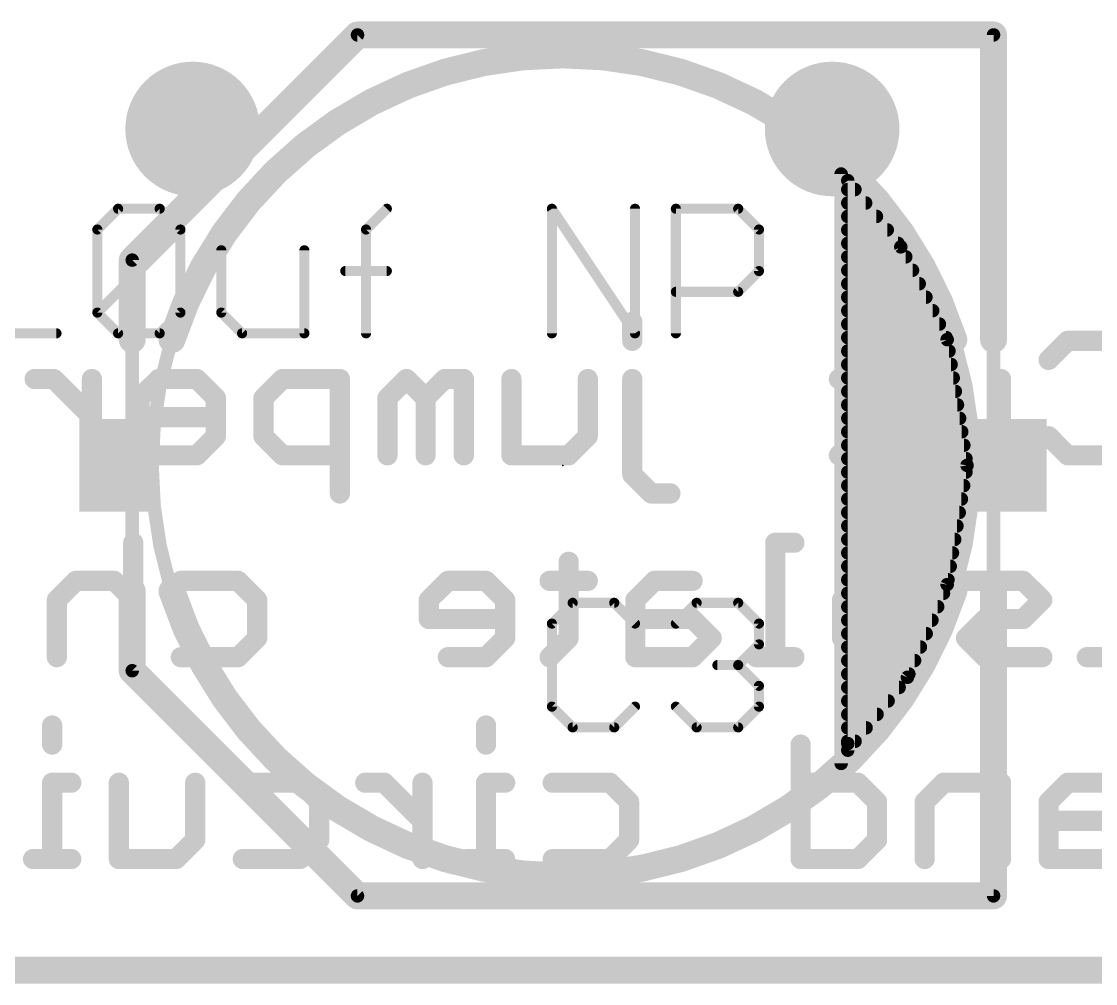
# Model space of a CAD drawing. Extents: x -8 to 103, y -21 to 29.
# Drawn here: x 10.9 to 19.01, y -0.1 to 7.16 of the extents above; entities that cross this region are included whole.
import ezdxf

# ---------------------------------------------------------------- set-up
doc = ezdxf.new("R2010")
doc.units = 0
for name, color, linetype in [('18', 110, 'CONTINUOUS'), ('20', 53, 'CONTINUOUS'), ('21', 41, 'CONTINUOUS'), ('22', 40, 'CONTINUOUS'), ('23', 53, 'CONTINUOUS'), ('25', 253, 'CONTINUOUS'), ('27', 253, 'CONTINUOUS'), ('51', 53, 'CONTINUOUS')]:
    doc.layers.add(name, color=color, linetype=linetype)

# ---------------------------------------------------------------- blocks, each defined once
blk = doc.blocks.new('RECT')
blk.add_solid([(-0.5, -0.5), (0.5, -0.5), (-0.5, 0.5), (0.5, 0.5)])
blk = doc.blocks.new('ROUNDV')
at = {"const_width": 0.5}
blk.add_lwpolyline([(0, -0.25, 1), (0, 0.25, 1), (0, -0.25)], format="xyb", dxfattribs=at)

msp = doc.modelspace()

# ---------------------------------------------------------------- linework, layer by layer
at = {"layer": '20', "const_width": 0.2032}
msp.add_lwpolyline([(0, 0), (45.72, 0)], dxfattribs=at)
at = {"layer": '21', "const_width": 0.2032}
for points in [[(11.736, 5.36), (13.436, 7.06)], [(13.436, 7.06), (18.236, 7.06)], [(18.236, 7.06), (18.236, 4.76)], [(11.736, 4.76), (11.736, 5.36)], [(11.736, 2.26), (11.736, 2.86)], [(18.236, 2.86), (18.236, 0.56)], [(13.436, 0.56), (11.736, 2.26)], [(18.236, 0.56), (13.436, 0.56)]]:
    msp.add_lwpolyline(points, dxfattribs=at)
at = {"layer": '21'}
for points, const_width in [([(13.436, 7.1108, 1), (13.436, 7.0092)], 0.1016), ([(13.4719, 7.0241, 1), (13.4001, 7.0959)], 0.1016), ([(18.2868, 7.06, 1), (18.1852, 7.06)], 0.1016), ([(18.236, 7.0092, 1), (18.236, 7.1108)], 0.1016), ([(17.936, 4.76, 0.7285), (12.036, 4.76)], 0.2032), ([(11.7868, 5.36, 1), (11.6852, 5.36)], 0.1016), ([(11.7001, 5.3959, 1), (11.7719, 5.3241)], 0.1016), ([(11.6852, 4.76, 1), (11.7868, 4.76)], 0.1016), ([(11.9876, 4.7756, 1), (12.0844, 4.7444)], 0.1016), ([(17.8876, 4.7444, 1), (17.9844, 4.7756)], 0.1016), ([(18.1852, 4.76, 1), (18.2868, 4.76)], 0.1016), ([(11.7868, 2.86, 1), (11.6852, 2.86)], 0.1016), ([(12.0844, 2.8756, 1), (11.9876, 2.8444)], 0.1016), ([(12.036, 2.86, 0.7285), (17.936, 2.86)], 0.2032), ([(17.9844, 2.8444, 1), (17.8876, 2.8756)], 0.1016), ([(18.2868, 2.86, 1), (18.1852, 2.86)], 0.1016), ([(11.7719, 2.2959, 1), (11.7001, 2.2241)], 0.1016), ([(11.6852, 2.26, 1), (11.7868, 2.26)], 0.1016), ([(13.436, 0.6108, 1), (13.436, 0.5092)], 0.1016), ([(18.236, 0.5092, 1), (18.236, 0.6108)], 0.1016), ([(13.4001, 0.5241, 1), (13.4719, 0.5959)], 0.1016), ([(18.1852, 0.56, 1), (18.2868, 0.56)], 0.1016)]:
    msp.add_lwpolyline(points, format="xyb", dxfattribs=dict(at, const_width=const_width))
at = {"layer": '22', "const_width": 0.1524}
for points in [[(15.5095, 4.8946), (15.5095, 4.7505)], [(18.6516, 4.6065), (18.7956, 4.7505)], [(18.7956, 4.7505), (19.0837, 4.7505)], [(17.2127, 4.6065), (17.2127, 4.0303)], [(11.1437, 4.4624), (10.9996, 4.4624)], [(11.4318, 4.1743), (11.1437, 4.4624)], [(11.4318, 3.8862), (11.4318, 4.4624)], [(11.9352, 4.4624), (11.7911, 4.3184)], [(12.2233, 4.4624), (11.9352, 4.4624)], [(12.3673, 4.3184), (12.2233, 4.4624)], [(12.8707, 4.4624), (12.7266, 4.3184)], [(13.3029, 4.4624), (12.8707, 4.4624)], [(13.3029, 3.5981), (13.3029, 4.4624)], [(13.8062, 4.4624), (13.6621, 4.3184)], [(13.9503, 4.3184), (13.8062, 4.4624)], [(14.0943, 4.4624), (13.9503, 4.3184)], [(14.2384, 4.4624), (14.0943, 4.4624)], [(14.2384, 3.8862), (14.2384, 4.4624)], [(14.5977, 3.8862), (14.5977, 4.4624)], [(15.1739, 4.4624), (15.1739, 4.0303)], [(15.5095, 3.7421), (15.5095, 4.4624)], [(17.3568, 4.4624), (17.0687, 4.4624)], [(17.7161, 3.8862), (17.7161, 4.4624)], [(18.2923, 4.4624), (18.2923, 4.0303)], [(11.7911, 4.3184), (11.7911, 4.1743)], [(12.3673, 4.0303), (12.3673, 4.3184)], [(12.7266, 4.3184), (12.7266, 4.0303)], [(13.6621, 4.3184), (13.6621, 3.8862)], [(13.9503, 4.3184), (13.9503, 3.8862)], [(11.7911, 4.1743), (12.3673, 4.1743)], [(12.2233, 3.8862), (12.3673, 4.0303)], [(12.7266, 4.0303), (12.8707, 3.8862)], [(15.1739, 4.0303), (15.0298, 3.8862)], [(17.2127, 4.0303), (17.0687, 3.8862)], [(18.2923, 4.0303), (18.1482, 3.8862)], [(18.7956, 3.8862), (18.6516, 4.0303)], [(11.9352, 3.8862), (12.2233, 3.8862)], [(12.8707, 3.8862), (13.3029, 3.8862)], [(15.0298, 3.8862), (14.5977, 3.8862)], [(18.1482, 3.8862), (17.7161, 3.8862)], [(19.0837, 3.8862), (18.7956, 3.8862)], [(15.6535, 3.5981), (15.5095, 3.7421)], [(15.7976, 3.5981), (15.6535, 3.5981)], [(11.7437, 3.2265), (11.7437, 2.3622)], [(16.7331, 3.2265), (16.589, 3.2265)], [(16.589, 3.2265), (16.589, 2.3622)], [(15.0298, 3.0825), (15.0298, 2.5063)], [(11.3115, 2.9384), (11.1674, 2.7944)], [(11.5996, 2.9384), (11.3115, 2.9384)], [(11.7437, 2.7944), (11.5996, 2.9384)], [(12.1029, 2.9384), (12.5351, 2.9384)], [(12.5351, 2.9384), (12.6792, 2.7944)], [(14.118, 2.9384), (13.974, 2.7944)], [(14.4062, 2.9384), (14.118, 2.9384)], [(14.5502, 2.7944), (14.4062, 2.9384)], [(15.1739, 2.9384), (14.8858, 2.9384)], [(15.6772, 2.9384), (15.5332, 2.7944)], [(15.9654, 2.9384), (15.6772, 2.9384)], [(17.0924, 2.7944), (17.2364, 2.9384)], [(17.2364, 2.9384), (17.5245, 2.9384)], [(17.5245, 2.9384), (17.6686, 2.7944)], [(18.4601, 2.9384), (18.0279, 2.9384)], [(18.6041, 2.7944), (18.4601, 2.9384)], [(11.1674, 2.7944), (11.1674, 2.3622)], [(12.6792, 2.7944), (12.6792, 2.5063)], [(13.974, 2.7944), (13.974, 2.6503)], [(14.5502, 2.5063), (14.5502, 2.7944)], [(15.5332, 2.7944), (15.5332, 2.3622)], [(17.0924, 2.5063), (17.0924, 2.7944)], [(17.6686, 2.7944), (17.6686, 2.5063)], [(18.4601, 2.6503), (18.6041, 2.7944)], [(13.974, 2.6503), (14.5502, 2.6503)], [(15.9654, 2.6503), (15.5332, 2.6503)], [(16.1094, 2.5063), (15.9654, 2.6503)], [(18.0279, 2.5063), (18.172, 2.6503)], [(18.172, 2.6503), (18.4601, 2.6503)], [(12.6792, 2.5063), (12.5351, 2.3622)], [(14.4062, 2.3622), (14.5502, 2.5063)], [(15.0298, 2.5063), (14.8858, 2.3622)], [(15.9654, 2.3622), (16.1094, 2.5063)], [(17.2364, 2.3622), (17.0924, 2.5063)], [(17.6686, 2.5063), (17.5245, 2.3622)], [(18.172, 2.3622), (18.0279, 2.5063)], [(12.5351, 2.3622), (12.1029, 2.3622)], [(14.118, 2.3622), (14.4062, 2.3622)], [(15.5332, 2.3622), (15.9654, 2.3622)], [(16.7331, 2.3622), (16.445, 2.3622)], [(17.5245, 2.3622), (17.2364, 2.3622)], [(18.6041, 2.3622), (18.172, 2.3622)], [(19.2278, 2.3622), (18.9397, 2.3622)], [(11.1318, 1.8466), (11.1318, 1.7025)], [(14.4062, 1.8466), (14.4062, 1.7025)], [(16.7805, 1.7025), (16.7805, 0.8382)], [(11.2759, 1.4144), (11.1318, 1.4144)], [(11.1318, 1.4144), (11.1318, 0.8382)], [(11.6352, 0.8382), (11.6352, 1.4144)], [(12.2114, 1.4144), (12.2114, 0.9823)], [(12.5707, 1.4144), (13.0029, 1.4144)], [(13.0029, 1.4144), (13.1469, 1.2704)], [(13.6384, 1.4144), (13.4944, 1.4144)], [(13.9265, 1.1263), (13.6384, 1.4144)], [(13.9265, 0.8382), (13.9265, 1.4144)], [(14.5502, 1.4144), (14.4062, 1.4144)], [(14.4062, 1.4144), (14.4062, 0.8382)], [(14.9095, 1.4144), (15.3417, 1.4144)], [(15.3417, 1.4144), (15.4857, 1.2704)], [(17.2127, 1.4144), (16.7805, 1.4144)], [(17.3568, 1.2704), (17.2127, 1.4144)], [(17.8601, 1.4144), (17.7161, 1.2704)], [(18.2923, 1.4144), (17.8601, 1.4144)], [(18.2923, 0.8382), (18.2923, 1.4144)], [(18.7956, 1.4144), (18.6516, 1.2704)], [(19.0837, 1.4144), (18.7956, 1.4144)], [(13.1469, 1.2704), (13.1469, 0.9823)], [(15.4857, 1.2704), (15.4857, 0.9823)], [(17.3568, 0.9823), (17.3568, 1.2704)], [(17.7161, 1.2704), (17.7161, 0.8382)], [(18.6516, 1.2704), (18.6516, 0.8382)], [(19.0837, 1.1263), (18.6516, 1.1263)], [(12.2114, 0.9823), (12.0674, 0.8382)], [(13.1469, 0.9823), (13.0029, 0.8382)], [(15.4857, 0.9823), (15.3417, 0.8382)], [(17.2127, 0.8382), (17.3568, 0.9823)], [(11.2759, 0.8382), (10.9878, 0.8382)], [(12.0674, 0.8382), (11.6352, 0.8382)], [(13.0029, 0.8382), (12.5707, 0.8382)], [(14.5502, 0.8382), (14.2621, 0.8382)], [(15.3417, 0.8382), (14.9095, 0.8382)], [(16.7805, 0.8382), (17.2127, 0.8382)], [(18.6516, 0.8382), (19.0837, 0.8382)]]:
    msp.add_lwpolyline(points, dxfattribs=at)
at = {"layer": '22', "const_width": 0.0762}
for points in [[(15.5476, 4.8946, 1), (15.4714, 4.8946)], [(15.4714, 4.7505, 1), (15.5476, 4.7505)], [(18.7956, 4.7886, 1), (18.7956, 4.7124)], [(18.8226, 4.7236, 1), (18.7687, 4.7775)], [(17.2508, 4.6065, 1), (17.1746, 4.6065)], [(18.6246, 4.6334, 1), (18.6785, 4.5795)], [(10.9996, 4.5005, 1), (10.9996, 4.4243)], [(11.1706, 4.4894, 1), (11.1168, 4.4355)], [(11.1437, 4.4243, 1), (11.1437, 4.5005)], [(11.4699, 4.4624, 1), (11.3937, 4.4624)], [(11.9352, 4.5005, 1), (11.9352, 4.4243)], [(11.9621, 4.4355, 1), (11.9082, 4.4894)], [(12.2502, 4.4894, 1), (12.1963, 4.4355)], [(12.2233, 4.4243, 1), (12.2233, 4.5005)], [(12.8707, 4.5005, 1), (12.8707, 4.4243)], [(12.8976, 4.4355, 1), (12.8437, 4.4894)], [(13.341, 4.4624, 1), (13.2648, 4.4624)], [(13.3029, 4.4243, 1), (13.3029, 4.5005)], [(13.8331, 4.4894, 1), (13.7793, 4.4355)], [(13.8331, 4.4355, 1), (13.7793, 4.4894)], [(14.0943, 4.5005, 1), (14.0943, 4.4243)], [(14.1213, 4.4355, 1), (14.0674, 4.4894)], [(14.2765, 4.4624, 1), (14.2003, 4.4624)], [(14.2384, 4.4243, 1), (14.2384, 4.5005)], [(14.6358, 4.4624, 1), (14.5596, 4.4624)], [(15.212, 4.4624, 1), (15.1358, 4.4624)], [(15.5476, 4.4624, 1), (15.4714, 4.4624)], [(17.0687, 4.5005, 1), (17.0687, 4.4243)], [(17.3568, 4.4243, 1), (17.3568, 4.5005)], [(17.7542, 4.4624, 1), (17.678, 4.4624)], [(18.3304, 4.4624, 1), (18.2542, 4.4624)], [(11.8292, 4.3184, 1), (11.753, 4.3184)], [(11.7642, 4.3453, 1), (11.818, 4.2914)], [(12.4054, 4.3184, 1), (12.3292, 4.3184)], [(12.3404, 4.2914, 1), (12.3943, 4.3453)], [(12.7647, 4.3184, 1), (12.6885, 4.3184)], [(12.6997, 4.3453, 1), (12.7536, 4.2914)], [(13.7002, 4.3184, 1), (13.624, 4.3184)], [(13.6352, 4.3453, 1), (13.6891, 4.2914)], [(13.9233, 4.3453, 1), (13.9772, 4.2914)], [(13.9884, 4.3184, 1), (13.9122, 4.3184)], [(13.9233, 4.2914, 1), (13.9772, 4.3453)], [(11.4049, 4.1474, 1), (11.4588, 4.2013)], [(11.7911, 4.2124, 1), (11.7911, 4.1362)], [(12.3673, 4.1362, 1), (12.3673, 4.2124)], [(11.753, 4.1743, 1), (11.8292, 4.1743)], [(12.3292, 4.0303, 1), (12.4054, 4.0303)], [(12.3943, 4.0033, 1), (12.3404, 4.0572)], [(12.7536, 4.0572, 1), (12.6997, 4.0033)], [(12.6885, 4.0303, 1), (12.7647, 4.0303)], [(15.1358, 4.0303, 1), (15.212, 4.0303)], [(15.2008, 4.0033, 1), (15.1469, 4.0572)], [(17.1746, 4.0303, 1), (17.2508, 4.0303)], [(17.2396, 4.0033, 1), (17.1858, 4.0572)], [(18.2542, 4.0303, 1), (18.3304, 4.0303)], [(18.3192, 4.0033, 1), (18.2653, 4.0572)], [(18.6785, 4.0572, 1), (18.6246, 4.0033)], [(11.3937, 3.8862, 1), (11.4699, 3.8862)], [(11.9352, 3.9243, 1), (11.9352, 3.8481)], [(12.1963, 3.9131, 1), (12.2502, 3.8593)], [(12.2233, 3.8481, 1), (12.2233, 3.9243)], [(12.8707, 3.9243, 1), (12.8707, 3.8481)], [(12.8437, 3.8593, 1), (12.8976, 3.9131)], [(13.3029, 3.8481, 1), (13.3029, 3.9243)], [(13.624, 3.8862, 1), (13.7002, 3.8862)], [(13.9122, 3.8862, 1), (13.9884, 3.8862)], [(14.2003, 3.8862, 1), (14.2765, 3.8862)], [(14.5977, 3.9243, 1), (14.5977, 3.8481)], [(14.5596, 3.8862, 1), (14.6358, 3.8862)], [(15.0029, 3.9131, 1), (15.0568, 3.8593)], [(15.0298, 3.8481, 1), (15.0298, 3.9243)], [(17.0417, 3.9131, 1), (17.0956, 3.8593)], [(17.7161, 3.9243, 1), (17.7161, 3.8481)], [(17.678, 3.8862, 1), (17.7542, 3.8862)], [(18.1213, 3.9131, 1), (18.1752, 3.8593)], [(18.1482, 3.8481, 1), (18.1482, 3.9243)], [(18.7956, 3.9243, 1), (18.7956, 3.8481)], [(18.7687, 3.8593, 1), (18.8226, 3.9131)], [(15.5364, 3.7691, 1), (15.4825, 3.7152)], [(15.4714, 3.7421, 1), (15.5476, 3.7421)], [(15.6535, 3.6362, 1), (15.6535, 3.56)], [(15.6266, 3.5711, 1), (15.6805, 3.625)], [(15.7976, 3.56, 1), (15.7976, 3.6362)], [(13.2648, 3.5981, 1), (13.341, 3.5981)], [(11.7818, 3.2265, 1), (11.7056, 3.2265)], [(16.589, 3.2646, 1), (16.589, 3.1884)], [(16.6271, 3.2265, 1), (16.5509, 3.2265)], [(16.7331, 3.1884, 1), (16.7331, 3.2646)], [(15.0679, 3.0825, 1), (14.9917, 3.0825)], [(11.3115, 2.9765, 1), (11.3115, 2.9003)], [(11.3384, 2.9115, 1), (11.2845, 2.9654)], [(11.6265, 2.9654, 1), (11.5727, 2.9115)], [(11.5996, 2.9003, 1), (11.5996, 2.9765)], [(12.1029, 2.9765, 1), (12.1029, 2.9003)], [(12.5621, 2.9654, 1), (12.5082, 2.9115)], [(12.5351, 2.9003, 1), (12.5351, 2.9765)], [(14.118, 2.9765, 1), (14.118, 2.9003)], [(14.145, 2.9115, 1), (14.0911, 2.9654)], [(14.4331, 2.9654, 1), (14.3792, 2.9115)], [(14.4062, 2.9003, 1), (14.4062, 2.9765)], [(14.8858, 2.9765, 1), (14.8858, 2.9003)], [(15.1739, 2.9003, 1), (15.1739, 2.9765)], [(15.6772, 2.9765, 1), (15.6772, 2.9003)], [(15.7042, 2.9115, 1), (15.6503, 2.9654)], [(15.9654, 2.9003, 1), (15.9654, 2.9765)], [(17.2364, 2.9765, 1), (17.2364, 2.9003)], [(17.2634, 2.9115, 1), (17.2095, 2.9654)], [(17.5515, 2.9654, 1), (17.4976, 2.9115)], [(17.5245, 2.9003, 1), (17.5245, 2.9765)], [(18.0279, 2.9765, 1), (18.0279, 2.9003)], [(18.487, 2.9654, 1), (18.4331, 2.9115)], [(18.4601, 2.9003, 1), (18.4601, 2.9765)], [(11.2055, 2.7944, 1), (11.1293, 2.7944)], [(11.1405, 2.8213, 1), (11.1944, 2.7674)], [(11.7167, 2.7674, 1), (11.7706, 2.8213)], [(12.7173, 2.7944, 1), (12.6411, 2.7944)], [(12.6522, 2.7674, 1), (12.7061, 2.8213)], [(13.947, 2.8213, 1), (14.0009, 2.7674)], [(14.0121, 2.7944, 1), (13.9359, 2.7944)], [(14.5883, 2.7944, 1), (14.5121, 2.7944)], [(14.5233, 2.7674, 1), (14.5772, 2.8213)], [(15.5062, 2.8213, 1), (15.5601, 2.7674)], [(15.5713, 2.7944, 1), (15.4951, 2.7944)], [(17.0654, 2.8213, 1), (17.1193, 2.7674)], [(17.1305, 2.7944, 1), (17.0543, 2.7944)], [(17.7067, 2.7944, 1), (17.6305, 2.7944)], [(17.6417, 2.7674, 1), (17.6955, 2.8213)], [(18.6311, 2.7674, 1), (18.5772, 2.8213)], [(18.5772, 2.7674, 1), (18.6311, 2.8213)], [(13.974, 2.6884, 1), (13.974, 2.6122)], [(13.9359, 2.6503, 1), (14.0121, 2.6503)], [(14.5502, 2.6122, 1), (14.5502, 2.6884)], [(15.5332, 2.6884, 1), (15.5332, 2.6122)], [(15.9923, 2.6773, 1), (15.9384, 2.6234)], [(15.9654, 2.6122, 1), (15.9654, 2.6884)], [(18.172, 2.6884, 1), (18.172, 2.6122)], [(18.1989, 2.6234, 1), (18.145, 2.6773)], [(18.4331, 2.6773, 1), (18.487, 2.6234)], [(18.4601, 2.6122, 1), (18.4601, 2.6884)], [(12.6411, 2.5063, 1), (12.7173, 2.5063)], [(12.7061, 2.4793, 1), (12.6522, 2.5332)], [(14.5121, 2.5063, 1), (14.5883, 2.5063)], [(14.5772, 2.4793, 1), (14.5233, 2.5332)], [(14.9917, 2.5063, 1), (15.0679, 2.5063)], [(15.0568, 2.4793, 1), (15.0029, 2.5332)], [(16.1363, 2.4793, 1), (16.0825, 2.5332)], [(16.0825, 2.4793, 1), (16.1363, 2.5332)], [(17.1193, 2.5332, 1), (17.0654, 2.4793)], [(17.0543, 2.5063, 1), (17.1305, 2.5063)], [(17.6305, 2.5063, 1), (17.7067, 2.5063)], [(17.6955, 2.4793, 1), (17.6417, 2.5332)], [(18.0548, 2.5332, 1), (18.001, 2.4793)], [(18.001, 2.5332, 1), (18.0548, 2.4793)], [(12.1029, 2.4003, 1), (12.1029, 2.3241)], [(12.5351, 2.3241, 1), (12.5351, 2.4003)], [(14.118, 2.4003, 1), (14.118, 2.3241)], [(14.4062, 2.3241, 1), (14.4062, 2.4003)], [(15.5332, 2.4003, 1), (15.5332, 2.3241)], [(15.9654, 2.3241, 1), (15.9654, 2.4003)], [(16.445, 2.4003, 1), (16.445, 2.3241)], [(16.7331, 2.3241, 1), (16.7331, 2.4003)], [(17.2364, 2.4003, 1), (17.2364, 2.3241)], [(17.5245, 2.3241, 1), (17.5245, 2.4003)], [(18.172, 2.4003, 1), (18.172, 2.3241)], [(18.6041, 2.3241, 1), (18.6041, 2.4003)], [(18.9397, 2.4003, 1), (18.9397, 2.3241)], [(11.1293, 2.3622, 1), (11.2055, 2.3622)], [(11.7056, 2.3622, 1), (11.7818, 2.3622)], [(12.5082, 2.3891, 1), (12.5621, 2.3353)], [(14.3792, 2.3891, 1), (14.4331, 2.3353)], [(14.8588, 2.3891, 1), (14.9127, 2.3353)], [(15.4951, 2.3622, 1), (15.5713, 2.3622)], [(15.9384, 2.3891, 1), (15.9923, 2.3353)], [(16.5509, 2.3622, 1), (16.6271, 2.3622)], [(17.2095, 2.3353, 1), (17.2634, 2.3891)], [(17.4976, 2.3891, 1), (17.5515, 2.3353)], [(18.145, 2.3353, 1), (18.1989, 2.3891)], [(11.1699, 1.8466, 1), (11.0937, 1.8466)], [(14.4443, 1.8466, 1), (14.3681, 1.8466)], [(11.0937, 1.7025, 1), (11.1699, 1.7025)], [(14.3681, 1.7025, 1), (14.4443, 1.7025)], [(16.8186, 1.7025, 1), (16.7424, 1.7025)], [(11.1318, 1.4525, 1), (11.1318, 1.3763)], [(11.1699, 1.4144, 1), (11.0937, 1.4144)], [(11.2759, 1.3763, 1), (11.2759, 1.4525)], [(11.6733, 1.4144, 1), (11.5971, 1.4144)], [(12.2495, 1.4144, 1), (12.1733, 1.4144)], [(12.5707, 1.4525, 1), (12.5707, 1.3763)], [(13.0298, 1.4414, 1), (12.9759, 1.3875)], [(13.0029, 1.3763, 1), (13.0029, 1.4525)], [(13.4944, 1.4525, 1), (13.4944, 1.3763)], [(13.6654, 1.4414, 1), (13.6115, 1.3875)], [(13.6384, 1.3763, 1), (13.6384, 1.4525)], [(13.9646, 1.4144, 1), (13.8884, 1.4144)], [(14.4062, 1.4525, 1), (14.4062, 1.3763)], [(14.4443, 1.4144, 1), (14.3681, 1.4144)], [(14.5502, 1.3763, 1), (14.5502, 1.4525)], [(14.9095, 1.4525, 1), (14.9095, 1.3763)], [(15.3686, 1.4414, 1), (15.3147, 1.3875)], [(15.3417, 1.3763, 1), (15.3417, 1.4525)], [(16.7805, 1.4525, 1), (16.7805, 1.3763)], [(17.2396, 1.4414, 1), (17.1858, 1.3875)], [(17.2127, 1.3763, 1), (17.2127, 1.4525)], [(17.8601, 1.4525, 1), (17.8601, 1.3763)], [(17.8871, 1.3875, 1), (17.8332, 1.4414)], [(18.3304, 1.4144, 1), (18.2542, 1.4144)], [(18.2923, 1.3763, 1), (18.2923, 1.4525)], [(18.7956, 1.4525, 1), (18.7956, 1.3763)], [(18.8226, 1.3875, 1), (18.7687, 1.4414)], [(13.185, 1.2704, 1), (13.1088, 1.2704)], [(13.12, 1.2434, 1), (13.1739, 1.2973)], [(15.5238, 1.2704, 1), (15.4476, 1.2704)], [(15.4588, 1.2434, 1), (15.5127, 1.2973)], [(17.3949, 1.2704, 1), (17.3187, 1.2704)], [(17.3298, 1.2434, 1), (17.3837, 1.2973)], [(17.6891, 1.2973, 1), (17.743, 1.2434)], [(17.7542, 1.2704, 1), (17.678, 1.2704)], [(18.6246, 1.2973, 1), (18.6785, 1.2434)], [(18.6897, 1.2704, 1), (18.6135, 1.2704)], [(13.8996, 1.0994, 1), (13.9535, 1.1533)], [(18.6516, 1.1644, 1), (18.6516, 1.0882)], [(12.2384, 0.9553, 1), (12.1845, 1.0092)], [(13.1739, 0.9553, 1), (13.12, 1.0092)], [(15.5127, 0.9553, 1), (15.4588, 1.0092)], [(17.3837, 0.9553, 1), (17.3298, 1.0092)], [(12.1733, 0.9823, 1), (12.2495, 0.9823)], [(13.1088, 0.9823, 1), (13.185, 0.9823)], [(15.4476, 0.9823, 1), (15.5238, 0.9823)], [(17.3187, 0.9823, 1), (17.3949, 0.9823)], [(10.9878, 0.8763, 1), (10.9878, 0.8001)], [(11.2759, 0.8001, 1), (11.2759, 0.8763)], [(11.6352, 0.8763, 1), (11.6352, 0.8001)], [(12.0404, 0.8651, 1), (12.0943, 0.8113)], [(12.0674, 0.8001, 1), (12.0674, 0.8763)], [(12.5707, 0.8763, 1), (12.5707, 0.8001)], [(12.9759, 0.8651, 1), (13.0298, 0.8113)], [(13.0029, 0.8001, 1), (13.0029, 0.8763)], [(14.2621, 0.8763, 1), (14.2621, 0.8001)], [(14.5502, 0.8001, 1), (14.5502, 0.8763)], [(14.9095, 0.8763, 1), (14.9095, 0.8001)], [(15.3147, 0.8651, 1), (15.3686, 0.8113)], [(15.3417, 0.8001, 1), (15.3417, 0.8763)], [(16.7805, 0.8763, 1), (16.7805, 0.8001)], [(17.1858, 0.8651, 1), (17.2396, 0.8113)], [(17.2127, 0.8001, 1), (17.2127, 0.8763)], [(18.6516, 0.8763, 1), (18.6516, 0.8001)], [(11.0937, 0.8382, 1), (11.1699, 0.8382)], [(11.5971, 0.8382, 1), (11.6733, 0.8382)], [(13.8884, 0.8382, 1), (13.9646, 0.8382)], [(14.3681, 0.8382, 1), (14.4443, 0.8382)], [(16.7424, 0.8382, 1), (16.8186, 0.8382)], [(17.678, 0.8382, 1), (17.7542, 0.8382)], [(18.2542, 0.8382, 1), (18.3304, 0.8382)], [(18.6135, 0.8382, 1), (18.6897, 0.8382)]]:
    msp.add_lwpolyline(points, format="xyb", dxfattribs=at)
at = {"layer": '23'}
msp.add_point((14.986, 3.81), dxfattribs=at)
at = {"layer": '25', "const_width": 0.0762}
for points in [[(15.0598, 2.7727), (14.9031, 2.6159)], [(15.3734, 2.7727), (15.0598, 2.7727)], [(15.5301, 2.6159), (15.3734, 2.7727)], [(15.8386, 2.6159), (15.9953, 2.7727)], [(15.9953, 2.7727), (16.3089, 2.7727)], [(16.3089, 2.7727), (16.4657, 2.6159)], [(14.9031, 2.6159), (14.9031, 1.9889)], [(16.4657, 2.6159), (16.4657, 2.4592)], [(16.4657, 2.4592), (16.3089, 2.3024)], [(16.3089, 2.3024), (16.1521, 2.3024)], [(16.3089, 2.3024), (16.4657, 2.1456)], [(16.4657, 2.1456), (16.4657, 1.9889)], [(14.9031, 1.9889), (15.0598, 1.8321)], [(15.3734, 1.8321), (15.5301, 1.9889)], [(15.9953, 1.8321), (15.8386, 1.9889)], [(16.4657, 1.9889), (16.3089, 1.8321)], [(15.0598, 1.8321), (15.3734, 1.8321)], [(16.3089, 1.8321), (15.9953, 1.8321)]]:
    msp.add_lwpolyline(points, dxfattribs=at)
at = {"layer": '25', "const_width": 0.0381}
for points in [[(15.0598, 2.7918, 1), (15.0598, 2.7537)], [(15.0733, 2.7592, 1), (15.0464, 2.7862)], [(15.3868, 2.7862, 1), (15.3599, 2.7592)], [(15.3734, 2.7537, 1), (15.3734, 2.7918)], [(15.9953, 2.7918, 1), (15.9953, 2.7537)], [(16.0088, 2.7592, 1), (15.9819, 2.7862)], [(16.3224, 2.7862, 1), (16.2954, 2.7592)], [(16.3089, 2.7537, 1), (16.3089, 2.7918)], [(14.9221, 2.6159, 1), (14.884, 2.6159)], [(14.8896, 2.6294, 1), (14.9165, 2.6025)], [(15.5167, 2.6025, 1), (15.5436, 2.6294)], [(15.8251, 2.6294, 1), (15.8521, 2.6025)], [(16.4847, 2.6159, 1), (16.4466, 2.6159)], [(16.4522, 2.6025, 1), (16.4791, 2.6294)], [(16.4466, 2.4592, 1), (16.4847, 2.4592)], [(16.4791, 2.4457, 1), (16.4522, 2.4726)], [(16.1521, 2.3215, 1), (16.1521, 2.2833)], [(16.3224, 2.3159, 1), (16.2954, 2.2889)], [(16.2954, 2.3159, 1), (16.3224, 2.2889)], [(16.3089, 2.2833, 1), (16.3089, 2.3215)], [(16.4847, 2.1456, 1), (16.4466, 2.1456)], [(16.4522, 2.1322, 1), (16.4791, 2.1591)], [(14.9165, 2.0023, 1), (14.8896, 1.9754)], [(15.5436, 1.9754, 1), (15.5167, 2.0023)], [(15.8521, 2.0023, 1), (15.8251, 1.9754)], [(16.4791, 1.9754, 1), (16.4522, 2.0023)], [(14.884, 1.9889, 1), (14.9221, 1.9889)], [(16.4466, 1.9889, 1), (16.4847, 1.9889)], [(15.0598, 1.8512, 1), (15.0598, 1.8131)], [(15.0464, 1.8186, 1), (15.0733, 1.8456)], [(15.3599, 1.8456, 1), (15.3868, 1.8186)], [(15.3734, 1.8131, 1), (15.3734, 1.8512)], [(15.9953, 1.8512, 1), (15.9953, 1.8131)], [(15.9819, 1.8186, 1), (16.0088, 1.8456)], [(16.2954, 1.8456, 1), (16.3224, 1.8186)], [(16.3089, 1.8131, 1), (16.3089, 1.8512)]]:
    msp.add_lwpolyline(points, format="xyb", dxfattribs=at)
at = {"layer": '27', "const_width": 0.0762}
for points in [[(11.4728, 5.5909), (11.6296, 5.7477)], [(11.6296, 5.7477), (11.9431, 5.7477)], [(11.9431, 5.7477), (12.0999, 5.5909)], [(13.5006, 5.5909), (13.6574, 5.7477)], [(14.9031, 4.8071), (14.9031, 5.7477)], [(14.9031, 5.7477), (15.5301, 4.8071)], [(15.5301, 4.8071), (15.5301, 5.7477)], [(15.8386, 4.8071), (15.8386, 5.7477)], [(15.8386, 5.7477), (16.3089, 5.7477)], [(16.3089, 5.7477), (16.4656, 5.5909)], [(11.4728, 4.9639), (11.4728, 5.5909)], [(11.4728, 4.9639), (12.0999, 5.5909)], [(12.0999, 5.5909), (12.0999, 4.9639)], [(13.5006, 4.8071), (13.5006, 5.5909)], [(16.4656, 5.5909), (16.4656, 5.2774)], [(12.4083, 5.4342), (12.4083, 4.9639)], [(13.0354, 4.8071), (13.0354, 5.4342)], [(13.3439, 5.2774), (13.6574, 5.2774)], [(16.4656, 5.2774), (16.3089, 5.1206)], [(16.3089, 5.1206), (15.8386, 5.1206)], [(11.6296, 4.8071), (11.4728, 4.9639)], [(12.0999, 4.9639), (11.9431, 4.8071)], [(12.4083, 4.9639), (12.5651, 4.8071)], [(10.5373, 4.8071), (11.1644, 4.8071)], [(11.9431, 4.8071), (11.6296, 4.8071)], [(12.5651, 4.8071), (13.0354, 4.8071)]]:
    msp.add_lwpolyline(points, dxfattribs=at)
at = {"layer": '27', "const_width": 0.0381}
for points in [[(11.6296, 5.7668, 1), (11.6296, 5.7287)], [(11.6431, 5.7342, 1), (11.6161, 5.7612)], [(11.9566, 5.7612, 1), (11.9297, 5.7342)], [(11.9431, 5.7287, 1), (11.9431, 5.7668)], [(13.6709, 5.7342, 1), (13.6439, 5.7612)], [(14.9189, 5.7583, 1), (14.8872, 5.7371)], [(14.9221, 5.7477, 1), (14.884, 5.7477)], [(15.5492, 5.7477, 1), (15.5111, 5.7477)], [(15.8576, 5.7477, 1), (15.8195, 5.7477)], [(15.8386, 5.7668, 1), (15.8386, 5.7287)], [(16.3223, 5.7612, 1), (16.2954, 5.7342)], [(16.3089, 5.7287, 1), (16.3089, 5.7668)], [(11.4919, 5.5909, 1), (11.4538, 5.5909)], [(11.4594, 5.6044, 1), (11.4863, 5.5775)], [(12.1189, 5.5909, 1), (12.0808, 5.5909)], [(12.1134, 5.5775, 1), (12.0864, 5.6044)], [(12.0864, 5.5775, 1), (12.1134, 5.6044)], [(13.5197, 5.5909, 1), (13.4816, 5.5909)], [(13.4872, 5.6044, 1), (13.5141, 5.5775)], [(16.4847, 5.5909, 1), (16.4466, 5.5909)], [(16.4522, 5.5775, 1), (16.4791, 5.6044)], [(12.4274, 5.4342, 1), (12.3893, 5.4342)], [(13.0545, 5.4342, 1), (13.0164, 5.4342)], [(13.3439, 5.2965, 1), (13.3439, 5.2584)], [(13.6574, 5.2584, 1), (13.6574, 5.2965)], [(16.4466, 5.2774, 1), (16.4847, 5.2774)], [(16.4791, 5.2639, 1), (16.4522, 5.2909)], [(15.8386, 5.1397, 1), (15.8386, 5.1016)], [(16.2954, 5.1341, 1), (16.3223, 5.1072)], [(16.3089, 5.1016, 1), (16.3089, 5.1397)], [(11.4538, 4.9639, 1), (11.4919, 4.9639)], [(11.4863, 4.9773, 1), (11.4594, 4.9504)], [(11.4594, 4.9773, 1), (11.4863, 4.9504)], [(12.0808, 4.9639, 1), (12.1189, 4.9639)], [(12.1134, 4.9504, 1), (12.0864, 4.9773)], [(12.4218, 4.9773, 1), (12.3949, 4.9504)], [(12.3893, 4.9639, 1), (12.4274, 4.9639)], [(11.1644, 4.7881, 1), (11.1644, 4.8262)], [(11.6296, 4.8262, 1), (11.6296, 4.7881)], [(11.6161, 4.7936, 1), (11.6431, 4.8206)], [(11.9297, 4.8206, 1), (11.9566, 4.7936)], [(11.9431, 4.7881, 1), (11.9431, 4.8262)], [(12.5651, 4.8262, 1), (12.5651, 4.7881)], [(12.5516, 4.7936, 1), (12.5786, 4.8206)], [(13.0164, 4.8071, 1), (13.0545, 4.8071)], [(13.0354, 4.7881, 1), (13.0354, 4.8262)], [(13.4816, 4.8071, 1), (13.5197, 4.8071)], [(14.884, 4.8071, 1), (14.9221, 4.8071)], [(15.5111, 4.8071, 1), (15.5492, 4.8071)], [(15.5143, 4.7965, 1), (15.546, 4.8177)], [(15.8195, 4.8071, 1), (15.8576, 4.8071)]]:
    msp.add_lwpolyline(points, format="xyb", dxfattribs=at)
at = {"layer": '51', "const_width": 0.1016}
for points in [[(11.736, 5.36), (13.436, 7.06)], [(13.436, 7.06), (18.236, 7.06)], [(18.236, 7.06), (18.236, 0.56)], [(17.086, 1.56), (17.086, 6.01)], [(17.536, 5.46), (17.136, 5.96)], [(17.136, 5.96), (17.136, 1.71)], [(17.136, 5.8928), (17.1898, 5.8928)], [(17.136, 5.7912), (17.271, 5.7912)], [(17.136, 5.6896), (17.3523, 5.6896)], [(17.136, 5.588), (17.4336, 5.588)], [(17.136, 5.4864), (17.5149, 5.4864)], [(17.136, 5.3848), (17.5736, 5.3848)], [(17.886, 4.76), (17.536, 5.46)], [(11.736, 2.26), (11.736, 5.36)], [(17.136, 5.2832), (17.6244, 5.2832)], [(17.136, 5.1816), (17.6752, 5.1816)], [(17.136, 5.08), (17.726, 5.08)], [(17.136, 4.9784), (17.7768, 4.9784)], [(17.136, 4.8768), (17.8276, 4.8768)], [(17.136, 4.7752), (17.8784, 4.7752)], [(18.036, 3.81), (17.886, 4.76)], [(17.136, 4.6736), (17.8996, 4.6736)], [(17.136, 4.572), (17.9157, 4.572)], [(17.136, 4.4704), (17.9317, 4.4704)], [(17.136, 4.3688), (17.9478, 4.3688)], [(17.136, 4.2672), (17.9638, 4.2672)], [(17.136, 4.1656), (17.9799, 4.1656)], [(17.136, 4.064), (17.9959, 4.064)], [(17.136, 3.9624), (18.0119, 3.9624)], [(17.136, 3.8608), (18.028, 3.8608)], [(17.136, 3.7592), (18.0275, 3.7592)], [(17.886, 2.91), (18.036, 3.81)], [(17.136, 3.6576), (18.0106, 3.6576)], [(17.136, 3.556), (17.9937, 3.556)], [(17.136, 3.4544), (17.9767, 3.4544)], [(17.136, 3.3528), (17.9598, 3.3528)], [(17.136, 3.2512), (17.9429, 3.2512)], [(17.136, 3.1496), (17.9259, 3.1496)], [(17.136, 3.048), (17.909, 3.048)], [(17.136, 2.9464), (17.8921, 2.9464)], [(17.586, 2.21), (17.886, 2.91)], [(17.136, 2.8448), (17.8581, 2.8448)], [(17.136, 2.7432), (17.8145, 2.7432)], [(17.136, 2.6416), (17.771, 2.6416)], [(17.136, 2.54), (17.7274, 2.54)], [(17.136, 2.4384), (17.6839, 2.4384)], [(17.136, 2.3368), (17.6403, 2.3368)], [(13.436, 0.56), (11.736, 2.26)], [(17.136, 2.2352), (17.5968, 2.2352)], [(17.136, 1.66), (17.586, 2.21)], [(17.136, 2.1336), (17.5235, 2.1336)], [(17.136, 2.032), (17.4404, 2.032)], [(17.136, 1.9304), (17.3572, 1.9304)], [(17.136, 1.8288), (17.2741, 1.8288)], [(17.136, 1.7272), (17.191, 1.7272)], [(17.136, 1.71), (17.136, 1.66)], [(18.236, 0.56), (13.436, 0.56)]]:
    msp.add_lwpolyline(points, dxfattribs=at)
at = {"layer": '51'}
for points, const_width in [([(13.436, 7.0854, 1), (13.436, 7.0346)], 0.0508), ([(13.454, 7.042, 1), (13.418, 7.078)], 0.0508), ([(18.2614, 7.06, 1), (18.2106, 7.06)], 0.0508), ([(18.236, 7.0346, 1), (18.236, 7.0854)], 0.0508), ([(14.986, 0.71, 1), (14.986, 6.91, 1), (14.986, 0.71)], 0.1016), ([(17.1114, 6.01, 1), (17.0606, 6.01)], 0.0508), ([(17.1558, 5.9759, 1), (17.1162, 5.9441)], 0.0508), ([(17.1614, 5.96, 1), (17.1106, 5.96)], 0.0508), ([(17.136, 5.9182, 1), (17.136, 5.8674)], 0.0508), ([(17.1898, 5.8674, 1), (17.1898, 5.9182)], 0.0508), ([(17.136, 5.8166, 1), (17.136, 5.7658)], 0.0508), ([(17.271, 5.7658, 1), (17.271, 5.8166)], 0.0508), ([(17.136, 5.715, 1), (17.136, 5.6642)], 0.0508), ([(17.3523, 5.6642, 1), (17.3523, 5.715)], 0.0508), ([(17.136, 5.6134, 1), (17.136, 5.5626)], 0.0508), ([(17.4336, 5.5626, 1), (17.4336, 5.6134)], 0.0508), ([(17.136, 5.5118, 1), (17.136, 5.461)], 0.0508), ([(17.5149, 5.461, 1), (17.5149, 5.5118)], 0.0508), ([(17.136, 5.4102, 1), (17.136, 5.3594)], 0.0508), ([(17.5587, 5.4714, 1), (17.5133, 5.4486)], 0.0508), ([(17.5162, 5.4441, 1), (17.5558, 5.4759)], 0.0508), ([(17.5736, 5.3594, 1), (17.5736, 5.4102)], 0.0508), ([(11.718, 5.378, 1), (11.754, 5.342)], 0.0508), ([(11.7614, 5.36, 1), (11.7106, 5.36)], 0.0508), ([(17.136, 5.3086, 1), (17.136, 5.2578)], 0.0508), ([(17.6244, 5.2578, 1), (17.6244, 5.3086)], 0.0508), ([(17.136, 5.207, 1), (17.136, 5.1562)], 0.0508), ([(17.6752, 5.1562, 1), (17.6752, 5.207)], 0.0508), ([(17.136, 5.1054, 1), (17.136, 5.0546)], 0.0508), ([(17.726, 5.0546, 1), (17.726, 5.1054)], 0.0508), ([(17.136, 5.0038, 1), (17.136, 4.953)], 0.0508), ([(17.7768, 4.953, 1), (17.7768, 5.0038)], 0.0508), ([(17.136, 4.9022, 1), (17.136, 4.8514)], 0.0508), ([(17.8276, 4.8514, 1), (17.8276, 4.9022)], 0.0508), ([(17.136, 4.8006, 1), (17.136, 4.7498)], 0.0508), ([(17.9111, 4.764, 1), (17.8609, 4.756)], 0.0508), ([(17.8633, 4.7486, 1), (17.9087, 4.7714)], 0.0508), ([(17.8784, 4.7498, 1), (17.8784, 4.8006)], 0.0508), ([(17.136, 4.699, 1), (17.136, 4.6482)], 0.0508), ([(17.8996, 4.6482, 1), (17.8996, 4.699)], 0.0508), ([(17.136, 4.5974, 1), (17.136, 4.5466)], 0.0508), ([(17.9157, 4.5466, 1), (17.9157, 4.5974)], 0.0508), ([(17.136, 4.4958, 1), (17.136, 4.445)], 0.0508), ([(17.9317, 4.445, 1), (17.9317, 4.4958)], 0.0508), ([(17.136, 4.3942, 1), (17.136, 4.3434)], 0.0508), ([(17.9478, 4.3434, 1), (17.9478, 4.3942)], 0.0508), ([(17.136, 4.2926, 1), (17.136, 4.2418)], 0.0508), ([(17.9638, 4.2418, 1), (17.9638, 4.2926)], 0.0508), ([(17.136, 4.191, 1), (17.136, 4.1402)], 0.0508), ([(17.9799, 4.1402, 1), (17.9799, 4.191)], 0.0508), ([(17.136, 4.0894, 1), (17.136, 4.0386)], 0.0508), ([(17.9959, 4.0386, 1), (17.9959, 4.0894)], 0.0508), ([(17.136, 3.9878, 1), (17.136, 3.937)], 0.0508), ([(18.0119, 3.937, 1), (18.0119, 3.9878)], 0.0508), ([(17.136, 3.8862, 1), (17.136, 3.8354)], 0.0508), ([(18.028, 3.8354, 1), (18.028, 3.8862)], 0.0508), ([(17.136, 3.7846, 1), (17.136, 3.7338)], 0.0508), ([(18.0611, 3.8058, 1), (18.0109, 3.8142)], 0.0508), ([(18.0109, 3.806, 1), (18.0611, 3.814)], 0.0508), ([(18.0275, 3.7338, 1), (18.0275, 3.7846)], 0.0508), ([(17.136, 3.683, 1), (17.136, 3.6322)], 0.0508), ([(18.0106, 3.6322, 1), (18.0106, 3.683)], 0.0508), ([(17.136, 3.5814, 1), (17.136, 3.5306)], 0.0508), ([(17.9937, 3.5306, 1), (17.9937, 3.5814)], 0.0508), ([(17.136, 3.4798, 1), (17.136, 3.429)], 0.0508), ([(17.9767, 3.429, 1), (17.9767, 3.4798)], 0.0508), ([(17.136, 3.3782, 1), (17.136, 3.3274)], 0.0508), ([(17.9598, 3.3274, 1), (17.9598, 3.3782)], 0.0508), ([(17.136, 3.2766, 1), (17.136, 3.2258)], 0.0508), ([(17.9429, 3.2258, 1), (17.9429, 3.2766)], 0.0508), ([(17.136, 3.175, 1), (17.136, 3.1242)], 0.0508), ([(17.9259, 3.1242, 1), (17.9259, 3.175)], 0.0508), ([(17.136, 3.0734, 1), (17.136, 3.0226)], 0.0508), ([(17.909, 3.0226, 1), (17.909, 3.0734)], 0.0508), ([(17.136, 2.9718, 1), (17.136, 2.921)], 0.0508), ([(17.8609, 2.9142, 1), (17.9111, 2.9058)], 0.0508), ([(17.9093, 2.9, 1), (17.8627, 2.92)], 0.0508), ([(17.8921, 2.921, 1), (17.8921, 2.9718)], 0.0508), ([(17.136, 2.8702, 1), (17.136, 2.8194)], 0.0508), ([(17.8581, 2.8194, 1), (17.8581, 2.8702)], 0.0508), ([(17.136, 2.7686, 1), (17.136, 2.7178)], 0.0508), ([(17.8145, 2.7178, 1), (17.8145, 2.7686)], 0.0508), ([(17.136, 2.667, 1), (17.136, 2.6162)], 0.0508), ([(17.771, 2.6162, 1), (17.771, 2.667)], 0.0508), ([(17.136, 2.5654, 1), (17.136, 2.5146)], 0.0508), ([(17.7274, 2.5146, 1), (17.7274, 2.5654)], 0.0508), ([(17.136, 2.4638, 1), (17.136, 2.413)], 0.0508), ([(17.6839, 2.413, 1), (17.6839, 2.4638)], 0.0508), ([(17.136, 2.3622, 1), (17.136, 2.3114)], 0.0508), ([(17.6403, 2.3114, 1), (17.6403, 2.3622)], 0.0508), ([(11.754, 2.278, 1), (11.718, 2.242)], 0.0508), ([(11.7106, 2.26, 1), (11.7614, 2.26)], 0.0508), ([(17.136, 2.2606, 1), (17.136, 2.2098)], 0.0508), ([(17.5968, 2.2098, 1), (17.5968, 2.2606)], 0.0508), ([(17.5627, 2.22, 1), (17.6093, 2.2)], 0.0508), ([(17.6057, 2.1939, 1), (17.5663, 2.2261)], 0.0508), ([(17.136, 2.159, 1), (17.136, 2.1082)], 0.0508), ([(17.5235, 2.1082, 1), (17.5235, 2.159)], 0.0508), ([(17.136, 2.0574, 1), (17.136, 2.0066)], 0.0508), ([(17.4404, 2.0066, 1), (17.4404, 2.0574)], 0.0508), ([(17.136, 1.9558, 1), (17.136, 1.905)], 0.0508), ([(17.3572, 1.905, 1), (17.3572, 1.9558)], 0.0508), ([(17.136, 1.8542, 1), (17.136, 1.8034)], 0.0508), ([(17.2741, 1.8034, 1), (17.2741, 1.8542)], 0.0508), ([(17.136, 1.7526, 1), (17.136, 1.7018)], 0.0508), ([(17.1614, 1.71, 1), (17.1106, 1.71)], 0.0508), ([(17.1106, 1.71, 1), (17.1614, 1.71)], 0.0508), ([(17.191, 1.7018, 1), (17.191, 1.7526)], 0.0508), ([(17.1163, 1.6761, 1), (17.1557, 1.6439)], 0.0508), ([(17.1106, 1.66, 1), (17.1614, 1.66)], 0.0508), ([(17.0606, 1.56, 1), (17.1114, 1.56)], 0.0508), ([(13.436, 0.5854, 1), (13.436, 0.5346)], 0.0508), ([(13.418, 0.542, 1), (13.454, 0.578)], 0.0508), ([(18.2106, 0.56, 1), (18.2614, 0.56)], 0.0508), ([(18.236, 0.5346, 1), (18.236, 0.5854)], 0.0508)]:
    msp.add_lwpolyline(points, format="xyb", dxfattribs=dict(at, const_width=const_width))

# ---------------------------------------------------------------- block references
at = {"layer": '18', "xscale": 1.016, "yscale": 1.016}
for p in [(12.192, 6.35), (12.192, 6.35), (17.018, 6.35), (17.018, 6.35)]:
    msp.add_blockref('ROUNDV', p, dxfattribs=at)
at = {"layer": '51', "xscale": 0.6, "yscale": 0.7, "rotation": 180}
for p in [(11.636, 3.81), (18.336, 3.81)]:
    msp.add_blockref('RECT', p, dxfattribs=at)

doc.saveas('drawing.dxf')
